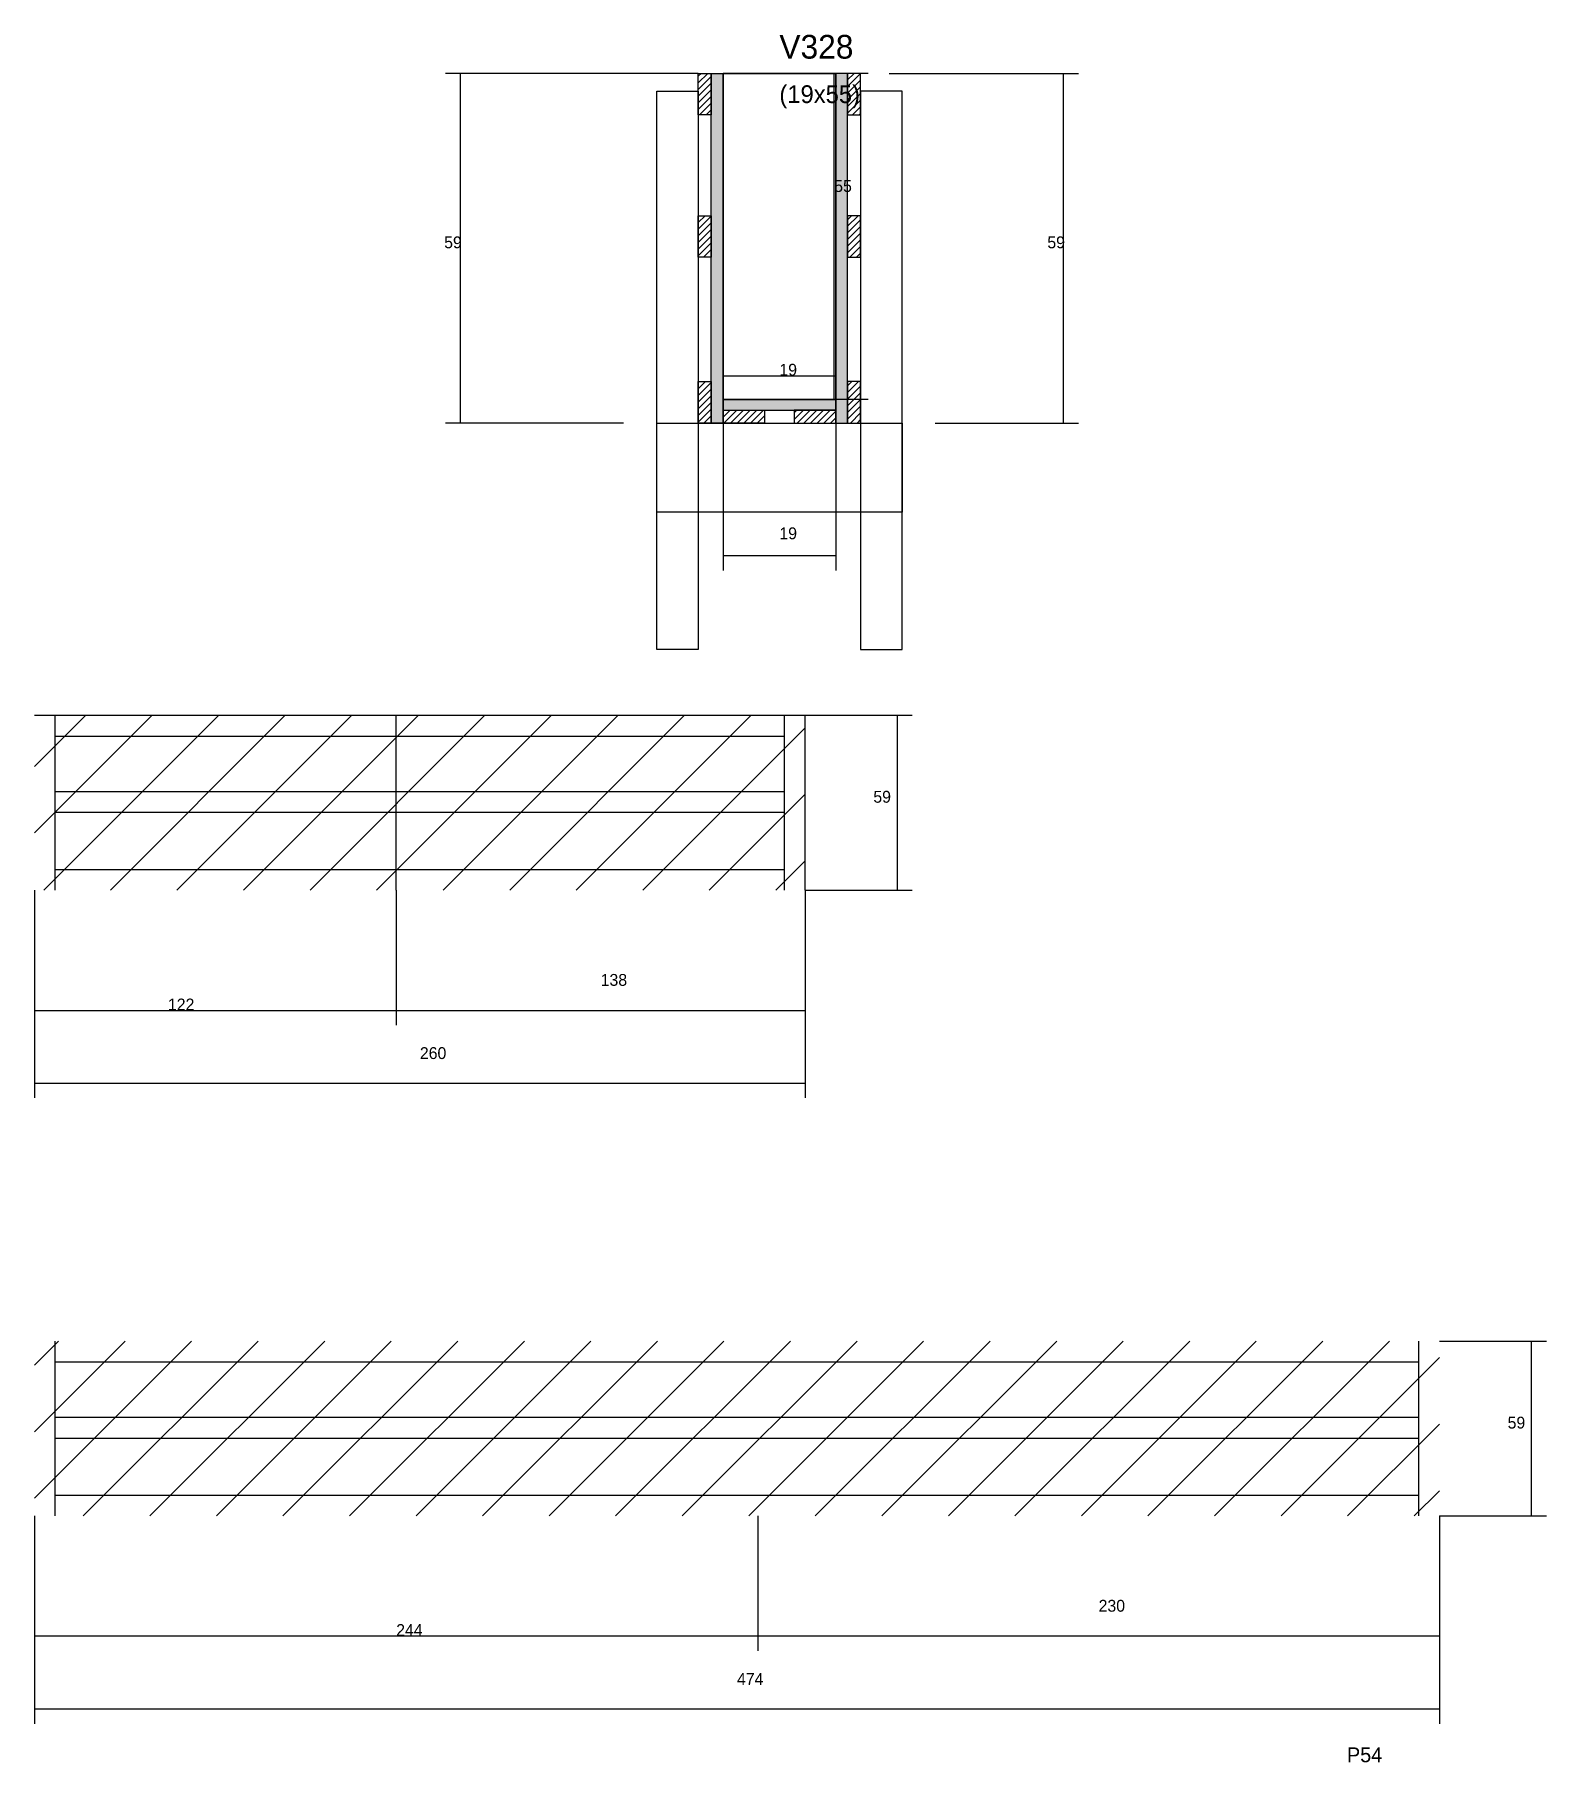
# Model space of a CAD drawing. Header units: metres. Extents: x 5566 to 6076, y 1885 to 2468.
import ezdxf

# ---------------------------------------------------------------- set-up
doc = ezdxf.new("R2010")
doc.units = ezdxf.units.M
for name, color, linetype in [('CONCRETO', 251, 'Continuous'), ('COTA', 241, 'Continuous'), ('Cota Seção (2x)', 4, 'Continuous'), ('Hachura', 253, 'Continuous'), ('Madeira', 126, 'Continuous'), ('NOMENCLATURA', 7, 'Continuous'), ('Painéis', 200, 'Continuous'), ('REAPROVEITAMENTO', 251, 'Continuous'), ('SARR_2.2x7', 40, 'Continuous'), ('SARR_3.5x7', 81, 'Continuous'), ('Texto Seção', 7, 'Continuous')]:
    doc.layers.add(name, color=color, linetype=linetype)

msp = doc.modelspace()

# ---------------------------------------------------------------- hatches: boundary and pattern name
at = {"layer": 'Hachura'}
h = msp.add_hatch(dxfattribs=at)
h.set_pattern_fill('ANSI31', scale=0.5)
h.paths.add_polyline_path([(5794.5, 2440.9), (5790.1, 2440.9), (5790.1, 2440.9), (5790.1, 2454.9), (5790.1, 2454.9), (5794.5, 2454.9), (5794.5, 2454.9), (5794.5, 2440.9)])
h = msp.add_hatch(color=8, dxfattribs=at)
h.dxf.hatch_style = 1
h.paths.add_polyline_path([(5798.5, 2454.9), (5794.5, 2454.9), (5794.5, 2454.9), (5794.5, 2336.9), (5794.5, 2336.9), (5798.5, 2336.9), (5798.5, 2336.9), (5798.5, 2454.9)])
h = msp.add_hatch(color=8, dxfattribs=at)
h.dxf.hatch_style = 1
h.paths.add_polyline_path([(5840.5, 2454.9), (5836.5, 2454.9), (5836.5, 2454.9), (5836.5, 2336.9), (5836.5, 2336.9), (5840.5, 2336.9), (5840.5, 2336.9), (5840.5, 2454.9)])
h = msp.add_hatch(dxfattribs=at)
h.set_pattern_fill('ANSI31', scale=0.5)
h.paths.add_polyline_path([(5840.5, 2440.9), (5844.9, 2440.9), (5844.9, 2440.9), (5844.9, 2454.9), (5844.9, 2454.9), (5840.5, 2454.9), (5840.5, 2454.9), (5840.5, 2440.9)])
h = msp.add_hatch(dxfattribs=at)
h.set_pattern_fill('ANSI31', scale=0.5)
h.paths.add_polyline_path([(5794.5, 2392.9), (5790.1, 2392.9), (5790.1, 2392.9), (5790.1, 2406.9), (5790.1, 2406.9), (5794.5, 2406.9), (5794.5, 2406.9), (5794.5, 2392.9)])
h = msp.add_hatch(dxfattribs=at)
h.set_pattern_fill('ANSI31', scale=0.5)
h.paths.add_polyline_path([(5840.5, 2392.9), (5844.9, 2392.9), (5844.9, 2392.9), (5844.9, 2406.9), (5844.9, 2406.9), (5840.5, 2406.9), (5840.5, 2406.9), (5840.5, 2392.9)])
h = msp.add_hatch(dxfattribs=at)
h.set_pattern_fill('ANSI31', scale=0.5)
h.paths.add_polyline_path([(5794.5, 2336.9), (5790.1, 2336.9), (5790.1, 2336.9), (5790.1, 2350.9), (5790.1, 2350.9), (5794.5, 2350.9), (5794.5, 2350.9), (5794.5, 2336.9)])
h = msp.add_hatch(dxfattribs=at)
h.set_pattern_fill('ANSI31', scale=0.5)
h.paths.add_polyline_path([(5840.5, 2336.9), (5844.9, 2336.9), (5844.9, 2336.9), (5844.9, 2350.9), (5844.9, 2350.9), (5840.5, 2350.9), (5840.5, 2350.9), (5840.5, 2336.9)])
h = msp.add_hatch(color=8, dxfattribs=at)
h.dxf.hatch_style = 1
h.paths.add_polyline_path([(5836.5, 2341.3), (5836.5, 2344.9), (5836.5, 2344.9), (5798.5, 2344.9), (5798.5, 2344.9), (5798.5, 2341.3), (5798.5, 2341.3), (5836.5, 2341.3)])
h = msp.add_hatch(dxfattribs=at)
h.set_pattern_fill('ANSI31', scale=0.5)
h.paths.add_polyline_path([(5798.5, 2336.9), (5798.5, 2341.3), (5798.5, 2341.3), (5812.5, 2341.3), (5812.5, 2341.3), (5812.5, 2336.9), (5812.5, 2336.9), (5798.5, 2336.9)])
h = msp.add_hatch(dxfattribs=at)
h.set_pattern_fill('ANSI31', scale=0.5)
h.paths.add_polyline_path([(5836.5, 2336.9), (5836.5, 2341.3), (5836.5, 2341.3), (5822.5, 2341.3), (5822.5, 2341.3), (5822.5, 2336.9), (5822.5, 2336.9), (5836.5, 2336.9)])
at = {"layer": 'REAPROVEITAMENTO'}
h = msp.add_hatch(dxfattribs=at)
h.set_pattern_fill('ANSI31', scale=5)
h.paths.add_polyline_path([(5826.2, 2179.3), (5826.2, 2238.3), (5826.2, 2238.3), (5566.2, 2238.3), (5566.2, 2238.3), (5566.2, 2179.3), (5566.2, 2179.3), (5826.2, 2179.3)])
h = msp.add_hatch(dxfattribs=at)
h.set_pattern_fill('ANSI31', scale=5)
h.paths.add_polyline_path([(6040.2, 1968.1), (6040.2, 2027.1), (6040.2, 2027.1), (5566.2, 2027.1), (5566.2, 2027.1), (5566.2, 1968.1), (5566.2, 1968.1), (6040.2, 1968.1)])

# ---------------------------------------------------------------- linework, layer by layer
at = {"layer": 'CONCRETO'}
for points in [[(5798.5, 2454.9), (5798.5, 2454.9), (5836.5, 2454.9), (5836.5, 2426.9), (5836.5, 2426.9), (5836.5, 2344.9), (5798.5, 2344.9), (5798.5, 2454.9)], [(5798.5, 2344.9), (5836.5, 2344.9), (5836.5, 2454.9), (5798.5, 2454.9)]]:
    msp.add_lwpolyline(points, close=True, dxfattribs=at)
at = {"layer": 'COTA'}
for p, q in [((5790.1, 2454.9), (5704.9, 2454.9)), ((5709.9, 2336.9), (5709.9, 2454.9)), ((5854.5, 2454.9), (5918.4, 2454.9)), ((5913.4, 2336.9), (5913.4, 2454.9)), ((5764.9, 2336.9), (5704.9, 2336.9)), ((5798.5, 2336.9), (5798.5, 2287.2)), ((5836.5, 2336.9), (5836.5, 2287.2)), ((5870.1, 2336.9), (5918.4, 2336.9)), ((5798.5, 2292.2), (5836.5, 2292.2)), ((5826.2, 2238.3), (5862.3, 2238.3)), ((5857.3, 2179.3), (5857.3, 2238.3)), ((5566.2, 2179.3), (5566.2, 2133.7)), ((5566.2, 2179.3), (5566.2, 2109.2)), ((5688.2, 2179.3), (5688.2, 2133.7)), ((5688.2, 2179.3), (5688.2, 2133.7)), ((5826.2, 2179.3), (5826.2, 2133.7)), ((5826.2, 2179.3), (5826.2, 2109.2)), ((5826.2, 2179.3), (5862.3, 2179.3)), ((5566.2, 2138.7), (5688.2, 2138.7)), ((5688.2, 2138.7), (5826.2, 2138.7)), ((5566.2, 2114.2), (5826.2, 2114.2)), ((6040.2, 2027.1), (6076.3, 2027.1)), ((6071.3, 1968.1), (6071.3, 2027.1)), ((5566.2, 1968.1), (5566.2, 1922.6)), ((5566.2, 1968.1), (5566.2, 1898)), ((5810.2, 1968.1), (5810.2, 1922.6)), ((5810.2, 1968.1), (5810.2, 1922.6)), ((6040.2, 1968.1), (6040.2, 1922.6)), ((6040.2, 1968.1), (6040.2, 1898)), ((6040.2, 1968.1), (6076.3, 1968.1)), ((5566.2, 1927.6), (5810.2, 1927.6)), ((5810.2, 1927.6), (6040.2, 1927.6)), ((5566.2, 1903), (6040.2, 1903))]:
    msp.add_line(p, q, dxfattribs=at)
at = {"layer": 'Cota Seção (2x)'}
for p, q in [((5847.5, 2454.9), (5831, 2454.9)), ((5836, 2344.9), (5836, 2454.9)), ((5798.5, 2336.9), (5798.5, 2357.9)), ((5836.5, 2336.9), (5836.5, 2357.9)), ((5798.5, 2352.9), (5836.5, 2352.9)), ((5847.5, 2344.9), (5831, 2344.9))]:
    msp.add_line(p, q, dxfattribs=at)
at = {"layer": 'Madeira'}
for points in [[(5794.5, 2440.9), (5790.1, 2440.9), (5790.1, 2454.9), (5794.5, 2454.9)], [(5840.5, 2440.9), (5844.9, 2440.9), (5844.9, 2454.9), (5840.5, 2454.9)], [(5794.5, 2392.9), (5790.1, 2392.9), (5790.1, 2406.9), (5794.5, 2406.9)], [(5840.5, 2392.9), (5844.9, 2392.9), (5844.9, 2406.9), (5840.5, 2406.9)], [(5794.5, 2336.9), (5790.1, 2336.9), (5790.1, 2350.9), (5794.5, 2350.9)], [(5840.5, 2336.9), (5844.9, 2336.9), (5844.9, 2350.9), (5840.5, 2350.9)], [(5798.5, 2336.9), (5798.5, 2341.3), (5812.5, 2341.3), (5812.5, 2336.9)], [(5836.5, 2336.9), (5836.5, 2341.3), (5822.5, 2341.3), (5822.5, 2336.9)]]:
    msp.add_lwpolyline(points, close=True, dxfattribs=at)
at = {"layer": 'Painéis'}
for p, q in [((5798.5, 2336.9), (5798.5, 2454.9)), ((5798.5, 2344.9), (5836.5, 2344.9)), ((5798.5, 2341.3), (5798.5, 2344.9)), ((5566.2, 2238.3), (5826.2, 2238.3)), ((5688.2, 2179.3), (5688.2, 2238.3)), ((5826.2, 2179.3), (5826.2, 2238.3))]:
    msp.add_line(p, q, dxfattribs=at)
for points in [[(5794.5, 2454.9), (5798.5, 2454.9), (5798.5, 2336.9), (5794.5, 2336.9)], [(5840.5, 2454.9), (5836.5, 2454.9), (5836.5, 2336.9), (5840.5, 2336.9)], [(5836.5, 2341.3), (5836.5, 2344.9), (5798.5, 2344.9), (5798.5, 2341.3)]]:
    msp.add_lwpolyline(points, close=True, dxfattribs=at)
at = {"layer": 'SARR_2.2x7'}
for p, q in [((5573.2, 2179.3), (5573.2, 2238.3)), ((5819.2, 2179.3), (5819.2, 2238.3)), ((5573.2, 2231.3), (5688.2, 2231.3)), ((5688.2, 2231.3), (5819.2, 2231.3)), ((5573.2, 2212.6), (5688.2, 2212.6)), ((5688.2, 2212.6), (5819.2, 2212.6)), ((5573.2, 2205.6), (5688.2, 2205.6)), ((5688.2, 2205.6), (5819.2, 2205.6)), ((5573.2, 2186.3), (5688.2, 2186.3)), ((5688.2, 2186.3), (5819.2, 2186.3)), ((5573.2, 1968.1), (5573.2, 2027.1)), ((6033.2, 1968.1), (6033.2, 2027.1)), ((5573.2, 2020.1), (5810.2, 2020.1)), ((5810.2, 2020.1), (6033.2, 2020.1)), ((5573.2, 2001.4), (5810.2, 2001.4)), ((5810.2, 2001.4), (6033.2, 2001.4)), ((5573.2, 1994.4), (5810.2, 1994.4)), ((5810.2, 1994.4), (6033.2, 1994.4)), ((5573.2, 1975.1), (5810.2, 1975.1)), ((5810.2, 1975.1), (6033.2, 1975.1))]:
    msp.add_line(p, q, dxfattribs=at)
at = {"layer": 'SARR_3.5x7'}
for points in [[(5776.1, 2448.9), (5790.1, 2448.9), (5790.1, 2260.5), (5776.1, 2260.5)], [(5858.9, 2448.9), (5844.9, 2448.9), (5844.9, 2260.5), (5858.9, 2260.5)], [(5776.1, 2336.9), (5858.9, 2336.9), (5858.9, 2306.9), (5776.1, 2306.9)]]:
    msp.add_lwpolyline(points, close=True, dxfattribs=at)

# ---------------------------------------------------------------- texts
at = {"layer": 'COTA'}
for s, p in [('59', (5704.4, 2395.9)), ('59', (5907.9, 2395.9)), ('19', (5817.5, 2297.7)), ('59', (5849.2, 2208.8)), ('138', (5757.2, 2147)), ('122', (5611.2, 2138.7)), ('260', (5696.2, 2122.3)), ('59', (6063.2, 1997.6)), ('230', (5925.2, 1935.8)), ('244', (5688.2, 1927.6)), ('474', (5803.2, 1911.1))]:
    msp.add_text(s, height=4, dxfattribs=at).set_placement(p)
at = {"layer": 'Cota Seção (2x)'}
for s, p in [('55', (5836, 2414.9)), ('19', (5817.5, 2352.9))]:
    msp.add_text(s, height=4, dxfattribs=at).set_placement(p)
at = {"layer": 'NOMENCLATURA'}
msp.add_text('P54', height=5, dxfattribs=at).set_placement((6009, 1885))
at = {"layer": 'Texto Seção'}
for s, height, p in [('V328', 8, (5817.5, 2459.9)), ('(19x55)', 6, (5817.5, 2444.9))]:
    msp.add_text(s, height=height, dxfattribs=at).set_placement(p)

doc.saveas('drawing.dxf')
